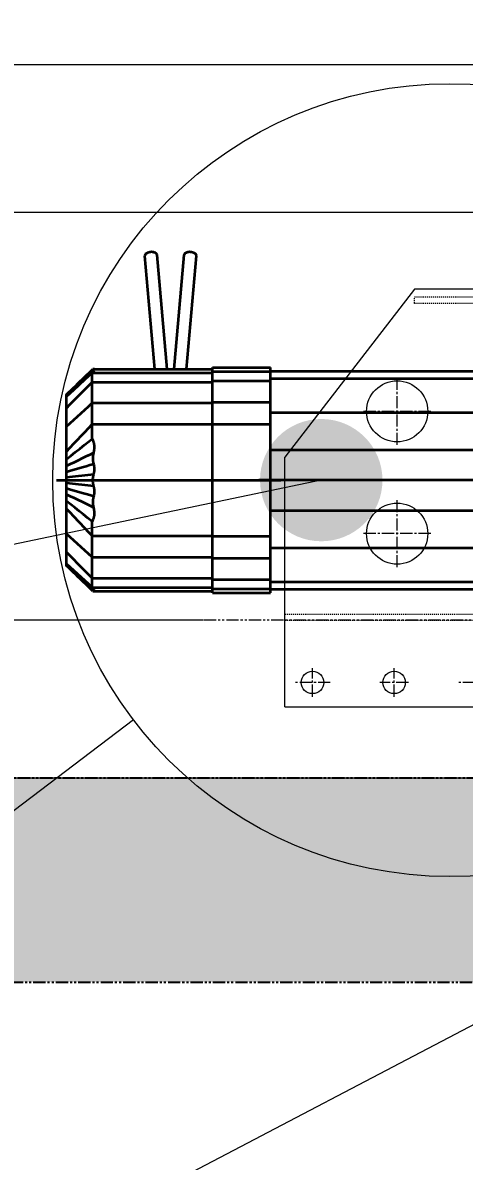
# Model space of a CAD drawing. Header units: millimetres. Extents: x -50460 to 50460, y -35640 to 35640.
# Drawn here: x -36559 to -36126, y 20089 to 21206 of the extents above; entities that cross this region are included whole.
import ezdxf

# ---------------------------------------------------------------- set-up
doc = ezdxf.new("R2010")
doc.units = ezdxf.units.MM
for name, pattern in [('双点画线', [22, 12, -2, 2, -2, 2, -2]), ('点画线', [18, 12, -2, 2, -2]), ('虚线', [2, 1, -1])]:
    doc.linetypes.add(name, pattern=pattern)
doc.layers.get('0').update_dxf_attribs({"lineweight": 35})
for name, color, linetype, lineweight in [('7', 30, '双点画线', 18), ('CDRAFT0', 7, 'Continuous', 15), ('CONV', 4, 'Continuous', 18), ('EB0', 7, 'Continuous', 15), ('EB0_1', 7, 'Continuous', 15), ('中心线层', 1, '点画线', 18), ('剖面线层', 6, 'Continuous', 18), ('实线', 7, 'Continuous', 15), ('尺寸线层', 4, 'Continuous', 18), ('细实线层', 3, 'Continuous', 18), ('虚线层', 100, '虚线', 18)]:
    doc.layers.add(name, color=color, linetype=linetype, lineweight=lineweight)
doc.styles.get("Standard").update_dxf_attribs({"font": ''})
doc.styles.get('Standard').set_extended_font_data('宋体')
doc.dimstyles.new('AM_DEMATIC$0', dxfattribs={"dimscale": 120, "dimtxt": 3, "dimasz": 1.5, "dimexe": 1, "dimexo": 0, "dimgap": 1, "dimtad": 1, "dimdsep": 46, "dimtxsty": 'Standard', "dimblk": '_CAXARROW', "dimcen": 0, "dimdle": 3, "dimclrd": 256, "dimclre": 256, "dimclrt": 2, "dimadec": 0, "dimazin": 2, "dimtfac": 0.707107, "dimtdec": 3, "dimtmove": 0, "dimatfit": 3, "dimfxl": 1, "dimfrac": 2, "dimtolj": 1, "dimlwd": 18, "dimarcsym": 0})

# ---------------------------------------------------------------- blocks, each defined once
blk = doc.blocks.new('*X2')
at = {"layer": 'CONV'}
for p, q in [((2866, 700), (65, 700)), ((2835, 555), (65, 555)), ((2900, 0), (0, 0))]:
    blk.add_line(p, q, dxfattribs=at)
blk = doc.blocks.new('*X244')
at = {"layer": '剖面线层', "linetype": 'Continuous', "lineweight": 18}
h = blk.add_hatch(dxfattribs=at)
h.set_pattern_fill('AR-CONC', color=256, style=0)
h.set_pattern_definition([(50, (0, 0), (182.18467, -15.9391), [19.05, -209.55]), (355, (0, 0), (-35.2428, 191.05664), [15.24, -167.64]), (100.451, (15.18, -1.33), (146.9425, 175.1167), [16.19, -178.09]), (46.1842, (0, 50.8), (271.07904, -42.0423), [28.575, -314.325]), (96.6356, (22.6, 47.3), (237.4042, 247.4256), [24.285, -267.135]), (351.184, (0, 50.8), (237.4046, 247.4251), [22.86, -251.46]), (21, (25.4, 38.1), (151.61488, -102.26552), [19.05, -209.55]), (326, (25.4, 38.1), (61.80203, 184.18797), [15.24, -167.64]), (71.4514, (38.03, 29.58), (213.4165, 81.92286), [16.19, -178.09]), (37.5, (0, 0), (3.0886, 84.55504), [0, -165.608, 0, -170.18, 0, -168.275]), (7.5, (0, 0), (66.81966, 100.18057), [0, -97.028, 0, -161.798, 0, -64.135]), (-32.5, (-56.64, 0), (135.590595, -5.728744), [0, -63.5, 0, -198.12, 0, -262.89]), (-42.5, (-82.04, 0), (148.12918, 25.4265), [0, -82.55, 0, -131.572, 0, -186.69])])
edge = h.paths.add_edge_path(flags=0)
edge.add_spline(control_points=[(-64667.6, -100), (-64658.9, -84.4), (-64651.2, -66.3), (-64650, -48.7)], knot_values=[0, 0, 0, 0, 54.680686, 54.680686, 54.680686, 54.680686], weights=[1, 1, 1, 1], degree=3, periodic=0)
edge.add_spline(control_points=[(-64650, -48.7), (-64649.8, -45.2), (-64650, -15.6), (-64687.5, 29.8), (-64674.5, 80), (-64667.6, 100)], knot_values=[0, 0, 0, 0, 10.510768, 91.048565, 154.862088, 154.862088, 154.862088, 154.862088], weights=[1, 1, 1, 1, 1, 1], degree=3, periodic=0)
edge.add_line((-64667.6, 100), (-10066.8, 100))
edge.add_spline(control_points=[(-10066.8, 100), (-10073.8, 80), (-10086.7, 29.8), (-10036.2, -31.3), (-10056.4, -81.4), (-10066.8, -100)], knot_values=[0, 0, 0, 0, 64.069741, 144.930907, 209.542774, 209.542774, 209.542774, 209.542774], weights=[1, 1, 1, 1, 1, 1], degree=3, periodic=0)
edge.add_line((-10066.8, -100), (-64667.6, -100))
at = {"layer": '7', "linetype": '双点画线', "lineweight": 25}
for p, q in [((-10066.8, 100), (-64667.6, 100)), ((-64667.6, -100), (-10066.8, -100))]:
    blk.add_line(p, q, dxfattribs=at)
blk = doc.blocks.new('*X249')
at = {"layer": 'EB0_1', "linetype": 'Continuous', "lineweight": 35}
for p, q in [((0, -79), (0, 81)), ((0, 80), (32, 80)), ((30, 80), (32.5, 80)), ((32.5, -80), (32.5, 80)), ((42.5, 80), (60, 80)), ((42.5, 80), (60, 80)), ((42.5, 80), (60, 80)), ((42.5, -80), (42.5, 80)), ((60, -80), (60, 80)), ((60, -80), (60, 80)), ((60, -80), (60, 80)), ((70, -80), (70, 80)), ((70, 80), (87.5, 80)), ((70, 80), (87.5, 80)), ((87.5, -80), (87.5, 80)), ((87.5, -80), (87.5, 80)), ((97.5, 80), (115, 80)), ((97.5, -80), (97.5, 80)), ((115, -80), (115, 80)), ((125, 80), (142.5, 80)), ((125, -80), (125, 80)), ((142.5, -80), (142.5, 80)), ((152.5, 80), (170, 80)), ((152.5, -80), (152.5, 80)), ((170, -80), (170, 80)), ((180, 80), (190, 80)), ((180, -80), (180, 80)), ((200, -70), (200, 70)), ((0, -80), (32, -80)), ((30, -80), (32.5, -80)), ((42.5, -80), (60, -80)), ((42.5, -80), (60, -80)), ((42.5, -80), (60, -80)), ((70, -80), (87.5, -80)), ((70, -80), (87.5, -80)), ((97.5, -80), (115, -80)), ((125, -80), (142.5, -80)), ((152.5, -80), (170, -80)), ((180, -80), (190, -80))]:
    blk.add_line(p, q, dxfattribs=at)
at = {"layer": 'EB0_1'}
for p, q in [((-33, 8), (-35, 6)), ((-35, 6), (-35, -6)), ((-33, 8), (-33, -8)), ((-33, 8), (-10, 8)), ((-10, 6.9), (0, 6.9)), ((-33, -8), (-35, -6)), ((-33, -8), (-10, -8)), ((-10, -7), (0, -7))]:
    blk.add_line(p, q, dxfattribs=at)
at = {"layer": 'EB0_1', "linetype": 'Continuous', "lineweight": 35}
for centre, radius, start, end in [((37.5, 85.2), 7.25, 226.3972, 313.6028), ((65, 85.2), 7.25, 226.3972, 313.6028), ((92.5, 85.2), 7.25, 226.3972, 313.6028), ((120, 85.2), 7.25, 226.3972, 313.6028), ((147.5, 85.2), 7.25, 226.3972, 313.6028), ((175, 85.2), 7.25, 226.3972, 313.6028), ((190, 70), 10, 0, 90), ((37.5, -85.3), 7.25, 46.3972, 133.6028), ((65, -85.3), 7.25, 46.3972, 133.6028), ((92.5, -85.3), 7.25, 46.3972, 133.6028), ((120, -85.3), 7.25, 46.3972, 133.6028), ((147.5, -85.3), 7.25, 46.3972, 133.6028), ((175, -85.3), 7.25, 46.3972, 133.6028), ((190, -70), 10, 270, 0)]:
    blk.add_arc(centre, radius, start, end, dxfattribs=at)
at = {"layer": '中心线层', "linetype": '点画线', "lineweight": 18}
blk.add_line((-49.9, 0), (213.7, 0), dxfattribs=at)
at = {"layer": '细实线层'}
for p, q in [((-33, 6.9), (-10, 6.9)), ((-10, 8), (0, 8)), ((-33, -7), (-10, -7)), ((-10, -8), (0, -8))]:
    blk.add_line(p, q, dxfattribs=at)
blk = doc.blocks.new('*X247')
at = {"layer": 'EB0_1'}
for p, q in [((20, 386), (-107, 221)), ((117, 386), (20, 386)), ((-107, -24), (-107, 221)), ((-107, -24), (107, -24))]:
    blk.add_line(p, q, dxfattribs=at)
for centre, radius in [((3, 266), 30), ((3, 146), 30), ((-80, 0), 11), ((0, 0), 11)]:
    blk.add_circle(centre, radius, dxfattribs=at)
at = {"layer": '中心线层', "linetype": '点画线', "lineweight": 18}
for p, q in [((3, 233), (3, 299)), ((36, 266), (-30, 266)), ((3, 113), (3, 179)), ((36, 146), (-30, 146)), ((-80, -14), (-80, 14)), ((0, -14), (0, 14)), ((-62.5, 0), (-97.5, 0)), ((14, 0), (-14, 0)), ((97.5, 0), (62.5, 0))]:
    blk.add_line(p, q, dxfattribs=at)
at = {"layer": '虚线层'}
for p, q in [((20, 372), (20, 378)), ((107, 378), (20, 378)), ((107, 372), (20, 372)), ((-107, 67), (107, 67)), ((-107, 61), (107, 61))]:
    blk.add_line(p, q, dxfattribs=at)
at = {"layer": '剖面线层'}
blk.add_blockref('*X249', (117, 306), dxfattribs=at)
blk = doc.blocks.new('*X253')
at = {"layer": '尺寸线层', "linetype": 'Continuous', "lineweight": 18, "transparency": 16777216}
for points in [[(-37215.6, 20619.4), (-37193.1, 20799.4), (-37238.1, 20799.4)], [(-37215.6, 20464.4), (-37193.1, 20284.4), (-37238.1, 20284.4)]]:
    blk.add_hatch(color=256, dxfattribs=at).paths.add_polyline_path(points, flags=0)
blk.add_line((-37215.6, 21900.2), (-37215.6, 20104.4), dxfattribs=at)
at = {"layer": '尺寸线层', "transparency": 16777216}
for p, q in [((-36381.7, 20619.4), (-37335.6, 20619.4)), ((-36381.7, 20464.4), (-37335.6, 20464.4))]:
    blk.add_line(p, q, dxfattribs=at)
at = {"layer": '尺寸线层', "color": 2, "transparency": 16777216, "insert": (-37515.6, 21577.2), "char_height": 360, "width": 1356, "attachment_point": 5, "rotation": 90, "line_spacing_factor": 1.37}
blk.add_mtext('155', dxfattribs=at)
blk = doc.blocks.new('_CAXARROW')
blk.add_hatch(color=0).paths.add_polyline_path([(0, 0), (-1, 0.125), (-1, -0.125)], flags=0)
blk = doc.blocks.new('*X813')
at = {"layer": 'CDRAFT0', "color": 1, "linetype": 'Continuous', "lineweight": 35}
for p, q in [((-582.5, 89), (-592.3, 201.1)), ((-575.5, 89), (-565.7, 201.1)), ((-594.6, 89), (-604.3, 200)), ((-563.4, 89), (-553.7, 200)), ((-538.1, 90.5), (-481, 90.5)), ((-538.1, -130.5), (-538.1, 90.5)), ((-481, -130.5), (-481, 90.5)), ((-673.9, 68.7), (-663.1, 78.6)), ((-668.6, 74.9), (-664.4, 78.9)), ((-667.5, 77), (-665.3, 79.1)), ((-667.5, 76.5), (-665.3, 78.7)), ((-665.3, 79.1), (-663.1, 81.3)), ((-665.3, 78.7), (-663, 80.8)), ((-664.4, 78.9), (-660.1, 83)), ((-663.1, 81.3), (-661.1, 83.2)), ((-663.1, 78.6), (-659.6, 81.9)), ((-663, 80.8), (-661, 82.7)), ((-661.1, 83.2), (-659.1, 85.1)), ((-661, 82.7), (-659, 84.6)), ((-660.1, 83), (-656, 86.9)), ((-659.6, 81.9), (-656, 85.2)), ((-659.1, 85.1), (-655.1, 89)), ((-659, 84.6), (-656.9, 86.6)), ((-656.9, 86.6), (-654.9, 88.5)), ((-656, 86.9), (-655.7, 87)), ((-656, 20.5), (-656, 86.9)), ((-656, 85.2), (-538.1, 85.2)), ((-655.7, 87), (-655.3, 87)), ((-655.3, 87), (-655.1, 87.2)), ((-655.3, 87), (-655.1, 87.1)), ((-655, 89), (-655.1, 89)), ((-655.1, 89), (-655.1, 89)), ((-655.1, 89), (-655.1, 89)), ((-655.1, 89), (-538.1, 89)), ((-655.1, 87.2), (-655, 87.4)), ((-655.1, 87.1), (-654.8, 87.1)), ((-654.9, 89), (-655, 89)), ((-655, 87.4), (-654.8, 87.6)), ((-654.8, 89), (-654.9, 89)), ((-654.9, 89), (-654.9, 89)), ((-654.9, 88.5), (-654.8, 88.5)), ((-654.9, 88.4), (-654.9, 88.5)), ((-654.9, 88.4), (-654.9, 88.4)), ((-654.9, 88.4), (-654.9, 88.4)), ((-654.8, 88.3), (-654.9, 88.4)), ((-654.7, 89), (-654.8, 89)), ((-654.8, 88.6), (-654.7, 88.6)), ((-654.8, 88.5), (-654.8, 88.6)), ((-654.7, 88.3), (-654.8, 88.3)), ((-654.8, 87.6), (-654.6, 87.7)), ((-654.8, 87.1), (-654.6, 87.2)), ((-654.6, 89), (-654.7, 89)), ((-654.7, 88.6), (-654.5, 88.6)), ((-654.7, 88.6), (-654.6, 88.6)), ((-654.6, 88.2), (-654.7, 88.3)), ((-654.5, 89), (-654.6, 89)), ((-654.6, 88.7), (-654.4, 88.8)), ((-654.6, 88.6), (-654.6, 88.7)), ((-654.5, 88.2), (-654.6, 88.2)), ((-654.6, 87.7), (-654.4, 87.9)), ((-654.6, 87.2), (-654.4, 87.2)), ((-654.4, 89), (-654.5, 89)), ((-654.5, 88.6), (-654.4, 88.6)), ((-654.4, 88.1), (-654.5, 88.2)), ((-654.3, 89), (-654.4, 89)), ((-654.4, 88.9), (-654.3, 89)), ((-654.4, 88.8), (-654.4, 88.9)), ((-654.4, 88.6), (-654.3, 88.7)), ((-654.3, 88.1), (-654.4, 88.1)), ((-654.4, 87.9), (-654.2, 88.1)), ((-654.4, 87.2), (-654.2, 87.3)), ((-654.2, 89), (-654.3, 89)), ((-654.3, 88.7), (-654.2, 88.7)), ((-654.2, 88.1), (-654.3, 88.1)), ((-654.1, 88.9), (-654.2, 89)), ((-654.2, 88.7), (-654.1, 88.7)), ((-654.1, 88.1), (-654.2, 88.1)), ((-654.2, 87.3), (-654, 87.3)), ((-654, 88.9), (-654.1, 88.9)), ((-654.1, 88.7), (-654, 88.7)), ((-654.1, 88), (-654.1, 88.1)), ((-654, 88), (-654.1, 88)), ((-653.9, 88.9), (-654, 88.9)), ((-654, 88.7), (-653.9, 88.7)), ((-653.9, 88), (-654, 88)), ((-654, 87.3), (-653.9, 87.4)), ((-653.8, 88.9), (-653.9, 88.9)), ((-653.9, 88.7), (-653.8, 88.8)), ((-653.8, 87.9), (-653.9, 88)), ((-653.9, 87.4), (-653.8, 87.4)), ((-653.7, 88.9), (-653.8, 88.9)), ((-653.8, 88.8), (-653.7, 88.8)), ((-653.7, 87.9), (-653.8, 87.9)), ((-653.8, 87.4), (-653.7, 87.5)), ((-653.6, 88.9), (-653.7, 88.9)), ((-653.7, 88.8), (-653.6, 88.8)), ((-653.7, 87.8), (-653.7, 87.9)), ((-653.6, 87.8), (-653.7, 87.8)), ((-653.7, 87.5), (-653.6, 87.5)), ((-653.6, 88.8), (-653.6, 88.9)), ((-653.6, 88.9), (-653.6, 88.9)), ((-653.6, 88.8), (-653.6, 88.8)), ((-653.6, 88.8), (-653.6, 88.8)), ((-653.6, 87.7), (-653.6, 87.8)), ((-653.6, 87.7), (-653.6, 87.7)), ((-653.6, 87.6), (-653.6, 87.7)), ((-653.6, 87.5), (-653.6, 87.6)), ((-653.6, 87.6), (-653.6, 87.6)), ((-538.1, 86.7), (-481, 86.7)), ((-481, 87), (-251.5, 87)), ((-481, 79.8), (-251.5, 79.8)), ((-678.7, 66.2), (-676.5, 68.4)), ((-678.7, 65.9), (-676.5, 68)), ((-677.4, 65.4), (-673.9, 68.7)), ((-676.8, 67), (-672.7, 70.9)), ((-676.5, 68.4), (-674.2, 70.5)), ((-676.5, 68), (-674.2, 70.2)), ((-674.2, 70.5), (-672, 72.7)), ((-674.2, 70.2), (-672, 72.3)), ((-672.7, 70.9), (-668.6, 74.9)), ((-672, 72.7), (-669.8, 74.8)), ((-672, 72.3), (-669.7, 74.4)), ((-669.8, 74.8), (-667.5, 77)), ((-669.7, 74.4), (-667.5, 76.5)), ((-666.7, 65.4), (-663.1, 69)), ((-663.1, 69), (-659.6, 72.7)), ((-659.6, 72.7), (-656, 76.3)), ((-656, 76.3), (-538.1, 76.3)), ((-538.1, 77.5), (-481, 77.5)), ((-681, 63), (-676.8, 67)), ((-681, 64), (-678.7, 66.2)), ((-681, 63.7), (-678.7, 65.9)), ((-681, 62.1), (-677.4, 65.4)), ((-681, -103.7), (-681, 64)), ((-681, 63), (-680.8, 63.2)), ((-680.8, 63.2), (-680.7, 63.3)), ((-680.7, 63.3), (-680.5, 63.5)), ((-680.5, 63.5), (-680.3, 63.6)), ((-680.3, 63.6), (-680.2, 63.8)), ((-680.2, 63.8), (-680, 64)), ((-677.4, 54.4), (-673.9, 58)), ((-673.9, 58), (-670.3, 61.7)), ((-670.3, 61.7), (-666.7, 65.4)), ((-538.1, 56.6), (-481, 56.6)), ((-681, 50.7), (-677.4, 54.4)), ((-670.3, 42.5), (-666.7, 45.8)), ((-666.7, 45.8), (-663.1, 49.1)), ((-663.1, 49.1), (-659.6, 52.4)), ((-659.6, 52.4), (-656, 55.7)), ((-656, 55.7), (-538.1, 55.7)), ((-481, 46.4), (-251.5, 46.4)), ((-681, 32.6), (-677.4, 35.9)), ((-677.4, 35.9), (-673.9, 39.2)), ((-673.9, 39.2), (-670.3, 42.5)), ((-659.6, 31), (-656, 34.8)), ((-656, 34.8), (-538.1, 34.8)), ((-538.1, 35), (-481, 35)), ((-673.9, 15.8), (-663.1, 27.2)), ((-663.1, 27.2), (-659.6, 31)), ((-681, 8.1), (-677.4, 11.9)), ((-677.4, 11.9), (-673.9, 15.8)), ((-667.8, 11.1), (-663.3, 14.7)), ((-663.3, 14.7), (-659.3, 17.9)), ((-659.3, 17.9), (-656, 20.5)), ((-655.7, 20.1), (-656, 20.5)), ((-655.4, 19.7), (-655.7, 20.1)), ((-655.2, 19.3), (-655.4, 19.7)), ((-654.9, 18.9), (-655.2, 19.3)), ((-654.7, 18.4), (-654.9, 18.9)), ((-654.5, 17.9), (-654.7, 18.4)), ((-654.3, 17.4), (-654.5, 17.9)), ((-654.2, 16.9), (-654.3, 17.4)), ((-654, 16.4), (-654.2, 16.9)), ((-653.9, 15.8), (-654, 16.4)), ((-653.8, 15.3), (-653.9, 15.8)), ((-653.7, 14.7), (-653.8, 15.3)), ((-653.6, 14.1), (-653.7, 14.7)), ((-653.6, 13.5), (-653.6, 14.1)), ((-653.6, 12.9), (-653.6, 13.5)), ((-653.6, 12.3), (-653.6, 12.9)), ((-653.6, 11.7), (-653.6, 12.3)), ((-653.6, 11.1), (-653.6, 11.7)), ((-681, 0.6), (-676.9, 3.8)), ((-676.9, 3.8), (-672.4, 7.4)), ((-673.3, -2.2), (-661.9, 3.4)), ((-672.4, 7.4), (-667.8, 11.1)), ((-661.9, 3.4), (-658, 5.2)), ((-658, 5.2), (-654.2, 7.1)), ((-654.9, 3.2), (-654.8, 3.9)), ((-654.9, 2.4), (-654.9, 3.2)), ((-654.9, 1.7), (-654.9, 2.4)), ((-654.9, 0.8), (-654.9, 1.7)), ((-654.9, 0.1), (-654.9, 0.8)), ((-654.9, -0.6), (-654.9, 0.1)), ((-654.8, 3.9), (-654.7, 4.6)), ((-654.7, 4.6), (-654.6, 5.2)), ((-654.6, 5.2), (-654.5, 5.8)), ((-654.5, 5.8), (-654.4, 6.3)), ((-654.4, 6.3), (-654.3, 6.7)), ((-654.3, 6.7), (-654.2, 7.1)), ((-654.2, 7.1), (-654.1, 7.4)), ((-654.1, 7.7), (-654, 8.1)), ((-654.1, 7.4), (-654.1, 7.7)), ((-654, 8.1), (-653.9, 8.5)), ((-653.9, 8.5), (-653.8, 9)), ((-653.8, 9.5), (-653.7, 10)), ((-653.8, 9), (-653.8, 9.5)), ((-653.7, 10), (-653.6, 10.5)), ((-653.6, 10.5), (-653.6, 11.1)), ((-481, 9.8), (-251.5, 9.8)), ((-681, -6), (-677.2, -4.1)), ((-681, -11.7), (-677.2, -10.6)), ((-677.2, -4.1), (-673.3, -2.2)), ((-677.2, -10.6), (-673.4, -9.5)), ((-673.4, -9.5), (-665.7, -7.3)), ((-665.7, -7.3), (-661.9, -6.2)), ((-661.9, -6.2), (-658.1, -5.1)), ((-658.1, -5.1), (-654.2, -4)), ((-654.8, -1.3), (-654.9, -0.6)), ((-654.7, -1.9), (-654.8, -1.3)), ((-654.6, -2.4), (-654.7, -1.9)), ((-654.5, -2.9), (-654.6, -2.4)), ((-654.4, -3.3), (-654.5, -2.9)), ((-654.3, -3.7), (-654.4, -3.3)), ((-654.2, -4), (-654.3, -3.7)), ((-654.1, -4.4), (-654.2, -4)), ((-654, -4.9), (-654.1, -4.4)), ((-653.9, -5.4), (-654, -4.9)), ((-653.8, -6), (-653.9, -5.4)), ((-653.7, -6.6), (-653.8, -6)), ((-653.6, -7.2), (-653.7, -6.6)), ((-653.7, -10.8), (-653.6, -10.2)), ((-653.7, -11.4), (-653.7, -10.8)), ((-653.6, -7.8), (-653.6, -7.2)), ((-653.6, -8.4), (-653.6, -7.8)), ((-653.6, -9), (-653.6, -8.4)), ((-653.6, -9.6), (-653.6, -9)), ((-653.6, -10.2), (-653.6, -9.6)), ((-691, -20), (-471, -20)), ((-681, -17.1), (-654.3, -14.2)), ((-655.1, -18.8), (-655, -18)), ((-655.1, -19.6), (-655.1, -18.8)), ((-655.1, -20.5), (-655.1, -19.6)), ((-655.1, -21.3), (-655.1, -20.5)), ((-655, -22), (-655.1, -21.3)), ((-655, -18), (-654.9, -17.3)), ((-654.9, -22.8), (-655, -22)), ((-654.9, -17.3), (-654.8, -16.6)), ((-654.8, -16.6), (-654.7, -16)), ((-654.7, -16), (-654.6, -15.4)), ((-654.6, -15.4), (-654.5, -15)), ((-654.5, -15), (-654.4, -14.5)), ((-654.4, -14.5), (-654.3, -14.2)), ((-654.3, -14.2), (-654.2, -13.9)), ((-654.2, -13.9), (-654.1, -13.5)), ((-654.1, -13.5), (-654, -13)), ((-654, -13), (-653.9, -12.5)), ((-653.9, -12.5), (-653.8, -12)), ((-653.8, -12), (-653.7, -11.4)), ((-238.4, -20), (-492.5, -20)), ((-654.3, -25.8), (-681, -22.9)), ((-677.2, -29.4), (-681, -28.3)), ((-673.4, -30.5), (-677.2, -29.4)), ((-665.7, -32.7), (-673.4, -30.5)), ((-661.9, -33.8), (-665.7, -32.7)), ((-654.8, -23.4), (-654.9, -22.8)), ((-654.7, -24), (-654.8, -23.4)), ((-654.6, -24.6), (-654.7, -24)), ((-654.5, -25.1), (-654.6, -24.6)), ((-654.4, -25.5), (-654.5, -25.1)), ((-654.3, -25.8), (-654.4, -25.5)), ((-654.2, -26.1), (-654.3, -25.8)), ((-654.1, -26.5), (-654.2, -26.1)), ((-654, -27), (-654.1, -26.5)), ((-653.9, -27.5), (-654, -27)), ((-653.8, -28), (-653.9, -27.5)), ((-653.7, -28.6), (-653.8, -28)), ((-653.7, -29.2), (-653.7, -28.6)), ((-653.6, -29.8), (-653.7, -29.2)), ((-653.7, -32.9), (-653.6, -32.3)), ((-653.7, -33.6), (-653.7, -32.9)), ((-653.6, -30.5), (-653.6, -29.8)), ((-653.6, -31.1), (-653.6, -30.5)), ((-653.6, -31.7), (-653.6, -31.1)), ((-653.6, -32.3), (-653.6, -31.7)), ((-677.2, -35.9), (-681, -34)), ((-676.8, -43.9), (-681, -40.6)), ((-673.3, -37.8), (-677.2, -35.9)), ((-672.7, -47.2), (-676.8, -43.9)), ((-661.9, -43.4), (-673.3, -37.8)), ((-658.1, -34.9), (-661.9, -33.8)), ((-658, -45.2), (-661.9, -43.4)), ((-654.2, -36), (-658.1, -34.9)), ((-654.9, -39.4), (-654.8, -38.8)), ((-654.9, -40.1), (-654.9, -39.4)), ((-654.9, -40.9), (-654.9, -40.1)), ((-654.9, -41.7), (-654.9, -40.9)), ((-654.9, -42.5), (-654.9, -41.7)), ((-654.8, -43.3), (-654.9, -42.5)), ((-654.8, -38.8), (-654.7, -38.2)), ((-654.8, -44), (-654.8, -43.3)), ((-654.7, -44.6), (-654.8, -44)), ((-654.7, -38.2), (-654.6, -37.6)), ((-654.6, -45.2), (-654.7, -44.6)), ((-654.6, -37.6), (-654.5, -37.1)), ((-654.5, -37.1), (-654.4, -36.7)), ((-654.4, -36.7), (-654.3, -36.3)), ((-654.3, -36.3), (-654.2, -36)), ((-654.2, -36), (-654.1, -35.7)), ((-654.1, -35.7), (-654, -35.2)), ((-654, -35.2), (-653.9, -34.8)), ((-653.9, -34.8), (-653.8, -34.2)), ((-653.8, -34.2), (-653.7, -33.6)), ((-677.4, -51.9), (-681, -48.1)), ((-673.9, -55.8), (-677.4, -51.9)), ((-663.1, -67.2), (-673.9, -55.8)), ((-668.6, -50.5), (-672.7, -47.2)), ((-664.4, -53.8), (-668.6, -50.5)), ((-660.1, -57.2), (-664.4, -53.8)), ((-654.2, -47.1), (-658, -45.2)), ((-654.5, -45.8), (-654.6, -45.2)), ((-654.4, -46.3), (-654.5, -45.8)), ((-654.3, -46.7), (-654.4, -46.3)), ((-654.2, -47.1), (-654.3, -46.7)), ((-654.1, -47.4), (-654.2, -47.1)), ((-654, -47.9), (-654.1, -47.4)), ((-653.9, -48.3), (-654, -47.9)), ((-654, -56.2), (-653.8, -55.6)), ((-653.8, -48.9), (-653.9, -48.3)), ((-653.8, -49.4), (-653.8, -48.9)), ((-653.7, -50.1), (-653.8, -49.4)), ((-653.8, -55.6), (-653.7, -54.9)), ((-653.6, -50.8), (-653.7, -50.1)), ((-653.7, -54.9), (-653.6, -54.3)), ((-653.6, -51.5), (-653.6, -50.8)), ((-653.6, -52.2), (-653.6, -51.5)), ((-653.6, -52.9), (-653.6, -52.2)), ((-653.6, -53.6), (-653.6, -52.9)), ((-653.6, -54.3), (-653.6, -53.6)), ((-481, -49.8), (-251.5, -49.8)), ((-656, -60.5), (-660.1, -57.2)), ((-656, -60.5), (-655.6, -60.1)), ((-656, -74.8), (-656, -60.5)), ((-655.6, -60.1), (-655.3, -59.5)), ((-655.3, -59.5), (-655, -59)), ((-655, -59), (-654.7, -58.5)), ((-654.7, -58.5), (-654.5, -57.9)), ((-654.5, -57.9), (-654.3, -57.4)), ((-654.3, -57.4), (-654.1, -56.8)), ((-654.1, -56.8), (-654, -56.2)), ((-677.4, -75.9), (-681, -72.6)), ((-673.9, -79.2), (-677.4, -75.9)), ((-659.6, -71), (-663.1, -67.2)), ((-656, -74.8), (-659.6, -71)), ((-656, -74.8), (-538.1, -74.8)), ((-656, -95.7), (-656, -74.8)), ((-538.1, -75), (-481, -75)), ((-670.3, -82.5), (-673.9, -79.2)), ((-666.7, -85.8), (-670.3, -82.5)), ((-663.1, -89.1), (-666.7, -85.8)), ((-659.6, -92.4), (-663.1, -89.1)), ((-481, -86.4), (-251.5, -86.4)), ((-677.4, -94.4), (-681, -90.7)), ((-673.9, -98), (-677.4, -94.4)), ((-670.3, -101.7), (-673.9, -98)), ((-656, -95.7), (-659.6, -92.4)), ((-656, -95.7), (-538.1, -95.7)), ((-656, -116.3), (-656, -95.7)), ((-538.1, -96.6), (-481, -96.6)), ((-677.4, -105.4), (-681, -102.1)), ((-676.9, -106.9), (-681, -103)), ((-680.8, -103.2), (-681, -103)), ((-678.7, -105.9), (-681, -103.7)), ((-681, -104), (-681, -103.7)), ((-678.7, -106.2), (-681, -104)), ((-680.7, -103.3), (-680.8, -103.2)), ((-680.5, -103.4), (-680.7, -103.3)), ((-680.4, -103.6), (-680.5, -103.4)), ((-680.2, -103.7), (-680.4, -103.6)), ((-680.1, -103.9), (-680.2, -103.7)), ((-676.5, -108), (-678.7, -105.9)), ((-676.5, -108.4), (-678.7, -106.2)), ((-673.9, -108.7), (-677.4, -105.4)), ((-672.4, -111.2), (-676.9, -106.9)), ((-674.2, -110.2), (-676.5, -108)), ((-674.2, -110.5), (-676.5, -108.4)), ((-669.7, -114.4), (-674.2, -110.2)), ((-672, -112.7), (-674.2, -110.5)), ((-663.1, -118.6), (-673.9, -108.7)), ((-667.8, -115.7), (-672.4, -111.2)), ((-663.1, -109), (-670.3, -101.7)), ((-659.6, -112.7), (-663.1, -109)), ((-669.8, -114.8), (-672, -112.7)), ((-667.5, -117), (-669.8, -114.8)), ((-667.5, -116.5), (-669.7, -114.4)), ((-663.3, -119.9), (-667.8, -115.7)), ((-665.3, -118.7), (-667.5, -116.5)), ((-665.3, -119.1), (-667.5, -117)), ((-663, -120.8), (-665.3, -118.7)), ((-661.1, -123.2), (-665.3, -119.1)), ((-659.3, -123.8), (-663.3, -119.9)), ((-659.6, -121.9), (-663.1, -118.6)), ((-661, -122.7), (-663, -120.8)), ((-659, -124.6), (-661, -122.7)), ((-656, -116.3), (-659.6, -112.7)), ((-656, -125.2), (-659.6, -121.9)), ((-656, -116.3), (-538.1, -116.3)), ((-656, -125.2), (-656, -116.3)), ((-538.1, -117.5), (-481, -117.5)), ((-481, -119.8), (-251.5, -119.8)), ((-659.1, -125.1), (-661.1, -123.2)), ((-656, -126.9), (-659.3, -123.8)), ((-657.1, -127.1), (-659.1, -125.1)), ((-656.9, -126.6), (-659, -124.6)), ((-655.1, -129), (-657.1, -127.1)), ((-654.9, -128.5), (-656.9, -126.6)), ((-656, -125.2), (-538.1, -125.2)), ((-656, -126.9), (-656, -125.2)), ((-655.7, -127), (-656, -126.9)), ((-655.4, -127), (-655.7, -127)), ((-655.1, -127.1), (-655.4, -127)), ((-655.1, -127.2), (-655.3, -127)), ((-654.8, -127.1), (-655.1, -127.1)), ((-655, -127.4), (-655.1, -127.2)), ((-655.1, -129), (-538.1, -129)), ((-655.1, -129), (-655.1, -129)), ((-655.1, -129), (-655, -129)), ((-655.1, -129), (-655.1, -129)), ((-654.8, -127.6), (-655, -127.4)), ((-655, -129), (-654.9, -129)), ((-654.9, -128.4), (-654.8, -128.3)), ((-654.9, -128.5), (-654.9, -128.4)), ((-654.9, -128.4), (-654.9, -128.4)), ((-654.9, -128.4), (-654.9, -128.4)), ((-654.8, -128.5), (-654.9, -128.5)), ((-654.9, -129), (-654.9, -129)), ((-654.9, -129), (-654.8, -129)), ((-654.6, -127.2), (-654.8, -127.1)), ((-654.6, -127.7), (-654.8, -127.6)), ((-654.8, -128.3), (-654.7, -128.3)), ((-654.8, -128.6), (-654.8, -128.5)), ((-654.7, -128.6), (-654.8, -128.6)), ((-654.8, -129), (-654.7, -129)), ((-654.7, -128.3), (-654.6, -128.2)), ((-654.6, -128.6), (-654.7, -128.6)), ((-654.5, -128.6), (-654.7, -128.6)), ((-654.7, -129), (-654.6, -129)), ((-654.4, -127.2), (-654.6, -127.2)), ((-654.2, -128.1), (-654.6, -127.7)), ((-654.6, -128.2), (-654.5, -128.2)), ((-654.6, -128.7), (-654.6, -128.6)), ((-654.5, -128.8), (-654.6, -128.7)), ((-654.6, -129), (-654.5, -129)), ((-654.5, -128.2), (-654.4, -128.1)), ((-654.4, -128.6), (-654.5, -128.6)), ((-654.4, -128.8), (-654.5, -128.8)), ((-654.5, -129), (-654.4, -129)), ((-654.2, -127.3), (-654.4, -127.2)), ((-654.4, -128.1), (-654.3, -128.1)), ((-654.3, -128.7), (-654.4, -128.6)), ((-654.4, -128.9), (-654.4, -128.8)), ((-654.3, -129), (-654.4, -128.9)), ((-654.4, -129), (-654.3, -129)), ((-654.3, -128.1), (-654.2, -128.1)), ((-654.2, -128.7), (-654.3, -128.7)), ((-654.3, -129), (-654.2, -129)), ((-654.1, -127.3), (-654.2, -127.3)), ((-654.2, -128.1), (-654.1, -128.1)), ((-654.1, -128.7), (-654.2, -128.7)), ((-654.2, -129), (-654.1, -128.9)), ((-653.9, -127.4), (-654.1, -127.3)), ((-654.1, -128.1), (-654.1, -128)), ((-654.1, -128), (-654, -128)), ((-654, -128.7), (-654.1, -128.7)), ((-654.1, -128.9), (-654, -128.9)), ((-654, -128), (-653.9, -128)), ((-653.9, -128.7), (-654, -128.7)), ((-654, -128.9), (-653.9, -128.9)), ((-653.8, -127.4), (-653.9, -127.4)), ((-653.9, -128), (-653.8, -127.9)), ((-653.8, -128.8), (-653.9, -128.7)), ((-653.9, -128.9), (-653.8, -128.9)), ((-653.7, -127.5), (-653.8, -127.4)), ((-653.8, -127.9), (-653.7, -127.9)), ((-653.7, -128.8), (-653.8, -128.8)), ((-653.8, -128.9), (-653.7, -128.9)), ((-653.6, -127.5), (-653.7, -127.5)), ((-653.7, -127.9), (-653.7, -127.8)), ((-653.7, -127.8), (-653.6, -127.8)), ((-653.6, -128.8), (-653.7, -128.8)), ((-653.7, -128.9), (-653.6, -128.9)), ((-653.6, -127.6), (-653.6, -127.5)), ((-653.6, -127.7), (-653.6, -127.6)), ((-653.6, -127.6), (-653.6, -127.6)), ((-653.6, -127.8), (-653.6, -127.7)), ((-653.6, -127.7), (-653.6, -127.7)), ((-653.6, -128.8), (-653.6, -128.8)), ((-653.6, -128.8), (-653.6, -128.8)), ((-653.6, -128.9), (-653.6, -128.8)), ((-653.6, -128.9), (-653.6, -128.9)), ((-538.1, -126.7), (-481, -126.7)), ((-538.1, -130.5), (-481, -130.5)), ((-481, -127), (-251.5, -127))]:
    blk.add_line(p, q, dxfattribs=at)
for points in [[(-592.3, 201.1), (-592.4, 201.6), (-592.7, 202.1), (-593.1, 202.5), (-593.6, 202.9), (-594.3, 203.2), (-595, 203.5), (-595.8, 203.7), (-596.7, 203.8), (-597.6, 203.9), (-598.6, 203.8), (-599.5, 203.7), (-600.4, 203.5), (-601.3, 203.2), (-602, 202.9), (-602.7, 202.5), (-603.3, 202.1), (-603.8, 201.6), (-604.1, 201.1), (-604.2, 200.6), (-604.3, 200)], [(-553.7, 200), (-553.8, 200.6), (-553.9, 201.1), (-554.2, 201.6), (-554.7, 202.1), (-555.3, 202.5), (-556, 202.9), (-556.7, 203.2), (-557.6, 203.5), (-558.5, 203.7), (-559.4, 203.8), (-560.4, 203.9), (-561.3, 203.8), (-562.2, 203.7), (-563, 203.5), (-563.7, 203.2), (-564.4, 202.9), (-564.9, 202.5), (-565.3, 202.1), (-565.6, 201.6), (-565.7, 201.1)]]:
    blk.add_lwpolyline(points, dxfattribs=at)
blk = doc.blocks.new('*X805')
at = {"layer": '7'}
for p, q in [((867.6, -157.5), (-3831.2, -157.5)), ((867.6, -312.5), (-3831.2, -312.5))]:
    blk.add_line(p, q, dxfattribs=at)
at = {"layer": '尺寸线层'}
blk.add_blockref('*X813', (-3130, 0), dxfattribs=at)
blk = doc.blocks.new('*X1047')
at = {"layer": '尺寸线层', "linetype": 'Continuous', "lineweight": 18, "transparency": 16777216}
for points in [[(-39144.7, 18536.5), (-38964.7, 18514), (-38964.7, 18559)], [(-32894.7, 18536.5), (-33074.7, 18514), (-33074.7, 18559)]]:
    blk.add_hatch(color=256, dxfattribs=at).paths.add_polyline_path(points, flags=0)
at = {"layer": '尺寸线层', "transparency": 16777216}
for p, q in [((-32894.7, 20464.4), (-32894.7, 18416.5)), ((-39144.7, 20264.4), (-39144.7, 18416.5))]:
    blk.add_line(p, q, dxfattribs=at)
at = {"layer": '尺寸线层', "linetype": 'Continuous', "lineweight": 18, "transparency": 16777216}
blk.add_line((-32894.7, 18536.5), (-39144.7, 18536.5), dxfattribs=at)
at = {"layer": '尺寸线层', "color": 2, "transparency": 16777216, "insert": (-36006.7, 18836.5), "char_height": 360, "width": 1948, "attachment_point": 5, "line_spacing_factor": 1.37}
blk.add_mtext('6250', dxfattribs=at)
blk = doc.blocks.new('*X1169')
at = {"layer": '细实线层', "color": 0}
blk.add_line((-309.7, -235.3), (-1519.1, -1154), dxfattribs=at)
blk.add_circle((0, 0), 389, dxfattribs=at)
blk = doc.blocks.new('*X1190')
at = {"layer": '尺寸线层', "color": 0, "linetype": 'Continuous', "lineweight": 18}
blk.add_line((0, 0), (-4996, -2619.2), dxfattribs=at)
blk = doc.blocks.new('*X1191')
at = {"layer": '尺寸线层', "linetype": 'Continuous', "lineweight": 18}
h = blk.add_hatch(color=0, dxfattribs=at)
edge = h.paths.add_edge_path(flags=0)
edge.add_arc((0, 0), 60, 0, 360)
at = {"layer": '尺寸线层', "color": 0, "linetype": 'Continuous', "lineweight": 18}
blk.add_line((0, 0), (-3841.5, -802.3), dxfattribs=at)

msp = doc.modelspace()

# ---------------------------------------------------------------- linework, layer by layer
at = {"layer": '7'}
msp.add_line((-31837.11, 20464.445), (-36535.981, 20464.445), dxfattribs=at)

# ---------------------------------------------------------------- block references
at = {"layer": 'EB0'}
msp.add_blockref('*X244', (27151.299, 20364.445), dxfattribs=at)
at = {"layer": '实线'}
msp.add_blockref('*X2', (-38444.742, 20464.445), dxfattribs=at)

# ---------------------------------------------------------------- dimensions: what is measured, and where the dimension line sits
at = {"layer": '尺寸线层'}
dim = msp.add_linear_dim(base=(-37215.599, 20464.445), p1=(-36381.742, 20619.445), p2=(-36381.742, 20464.445), angle=270, dimstyle='AM_DEMATIC$0', override={"dimsah": 1, "dimtfill": 1, "dimtzin": 8}, dxfattribs=at)
dim.commit()
dim.dimension.update_dxf_attribs({"geometry": '*X253', "text_midpoint": (-37215.599, 21561.155), "dimtype": 160})

# ---------------------------------------------------------------- next in the draw order: block references
msp.add_blockref('*X247', (-36194.742, 20558.445), dxfattribs=at)

# ---------------------------------------------------------------- next in the draw order: linework, layer by layer
at = {"layer": '7'}
msp.add_line((-31837.11, 20619.445), (-36535.981, 20619.445), dxfattribs=at)

# ---------------------------------------------------------------- next in the draw order: block references
at = {"layer": '尺寸线层'}
msp.add_blockref('*X805', (-32704.742, 20776.945), dxfattribs=at)

# ---------------------------------------------------------------- next in the draw order: block references
for name, p in [('*X1169', (-36140.324, 20756.945)), ('*X1191', (-36266.133, 20756.945)), ('*X1190', (-35111.586, 20749.634))]:
    msp.add_blockref(name, p, dxfattribs=at)

# ---------------------------------------------------------------- next in the draw order: dimensions: what is measured, and where the dimension line sits
dim = msp.add_linear_dim(base=(-39144.742, 18536.464), p1=(-32894.742, 20464.445), p2=(-39144.742, 20264.445), dimstyle='AM_DEMATIC$0', override={"dimsah": 1, "dimtfill": 1, "dimtzin": 8}, dxfattribs=at)
dim.commit()
dim.dimension.update_dxf_attribs({"geometry": '*X1047', "text_midpoint": (-36019.742, 18536.464)})

doc.saveas('drawing.dxf')
